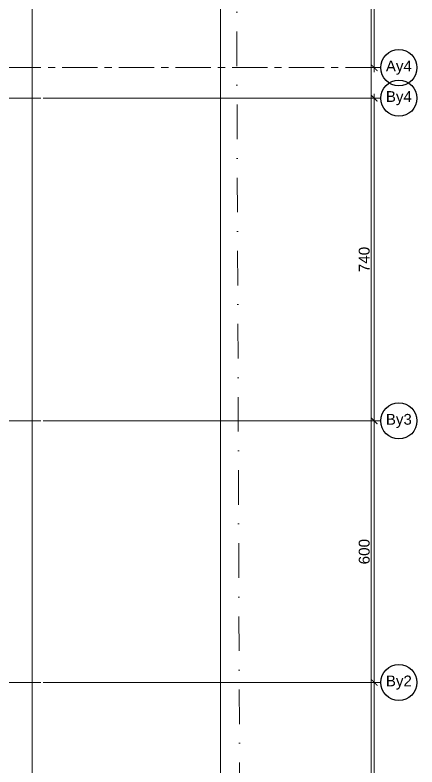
# Model space of a CAD drawing. Header units: centimetres. Extents: x 111832 to 117233, y -55119 to -48329.
# Drawn here: x 116310 to 117233, y -53616 to -51892 of the extents above; entities that cross this region are included whole.
import ezdxf
from ezdxf.enums import TextEntityAlignment as Align

# ---------------------------------------------------------------- set-up
doc = ezdxf.new("R2010")
doc.units = ezdxf.units.CM
doc.header["$LTSCALE"] = 50
doc.header["$MEASUREMENT"] = 0
for name, pattern in [('23486-A01$0${ Chain Double-Dash }', [0]), ('AXES', [2, 1.25, -0.25, 0.25, -0.25]), ('CACHE', [0.375, 0.25, -0.125]), ('Dot & Dashed', [335.138881, 158.75, -88.194444, 0, -88.194437])]:
    doc.linetypes.add(name, pattern=pattern)
doc.layers.get('0').update_dxf_attribs({"color": 8})
doc.layers.add('AXES', color=10, linetype='AXES')
doc.layers.add('BETON CACHE', color=4, linetype='CACHE', lineweight=5)
doc.layers.add('MACONNERIE COUPE', color=7, linetype='Continuous', lineweight=30)
doc.layers.add('FMULT', color=150, linetype='Continuous', plot=False)
doc.layers.add('HORS GEL', color=7, linetype='CACHE', lineweight=15, true_color=0x00661a)
doc.styles.add('FN_TEXT_1.50', font='arial.ttf', dxfattribs={"height": 10})
doc.styles.add('RS_TEXT_1.50', font='arial.ttf', dxfattribs={"height": 12.5})
doc.styles.add('RS_TXT_100', font='arial.ttf', dxfattribs={"height": 25})
doc.dimstyles.new('RS_100CM_LINEAIRE', dxfattribs={"dimscale": 10, "dimtxt": 25, "dimasz": 1.5, "dimexe": 1, "dimexo": 2.5, "dimgap": 1, "dimtad": 1, "dimdec": 1, "dimrnd": 0.5, "dimdsep": 46, "dimtxsty": 'RS_TXT_100', "dimblk1": 'ARCHTICK', "dimblk2": 'ARCHTICK', "dimsah": 1, "dimcen": 2.5, "dimdle": 1, "dimclrt": 4, "dimadec": 0, "dimazin": 2, "dimtfac": 1, "dimtdec": 1, "dimtix": 1, "dimtmove": 2, "dimatfit": 3, "dimfxl": 1, "dimtolj": 1, "dimtzin": 0, "dimarcsym": 0})

# ---------------------------------------------------------------- blocks, each defined once
blk = doc.blocks.new('AXES_FN')
at = {"color": 0, "linetype": 'Continuous'}
blk.add_circle((0, 15), 22.18, dxfattribs=at)
at = {"color": 0, "style": 'FN_TEXT_1.50'}
blk.add_attdef('AXES', text='', height=12.5, dxfattribs=at).set_placement((-48.89, 20.63), align=Align.MIDDLE_CENTER)
blk = doc.blocks.new('_ArchTick')
at = {"color": 0, "linetype": 'ByBlock', "const_width": 0.15}
blk.add_lwpolyline([(-0.5, -0.5), (0.5, 0.5)], dxfattribs=at)
blk = doc.blocks.new('*D292')
at = {"layer": 'AXES', "color": 0, "linetype": 'Continuous', "lineweight": -2, "ltscale": 0.5, "transparency": 16777216}
for p, q in [((75343.4, -43054.7), (75343.4, -42294.7)), ((75283.4, -42304.7), (75353.4, -42304.7)), ((75283.4, -43044.7), (75353.4, -43044.7))]:
    blk.add_line(p, q, dxfattribs=at)
at = {"layer": 'Defpoints', "color": 0, "linetype": 'Continuous', "ltscale": 0.5, "transparency": 16777216}
for p in [(75258.4, -42304.7), (75343.4, -42304.7), (75258.4, -43044.7)]:
    blk.add_point(p, dxfattribs=at)
at = {"layer": 'AXES', "color": 0, "linetype": 'Continuous', "lineweight": -2, "ltscale": 0.5, "transparency": 16777216, "xscale": 15, "yscale": 15, "zscale": 15}
for p, rotation in [((75343.4, -42304.7), 90), ((75343.4, -43044.7), 270)]:
    blk.add_blockref('_ArchTick', p, dxfattribs=dict(at, rotation=rotation))
at = {"layer": 'AXES', "color": 4, "linetype": 'Continuous', "lineweight": 5, "ltscale": 0.5, "transparency": 16777216, "insert": (75320.6, -42674.7), "char_height": 25, "attachment_point": 5, "rotation": 90, "style": 'RS_TXT_100'}
blk.add_mtext('\\A1;740', dxfattribs=at)
blk = doc.blocks.new('*D298')
at = {"layer": 'AXES', "color": 0, "linetype": 'Continuous', "lineweight": -2, "ltscale": 0.5, "transparency": 16777216}
for p, q in [((74583.4, -44454.7), (75353.4, -44454.7)), ((75343.4, -45139.7), (75343.4, -44444.7)), ((74583.4, -45129.7), (75353.4, -45129.7))]:
    blk.add_line(p, q, dxfattribs=at)
at = {"layer": 'Defpoints', "color": 0, "linetype": 'Continuous', "ltscale": 0.5, "transparency": 16777216}
for p in [(74558.4, -44454.7), (75343.4, -44454.7), (74558.4, -45129.7)]:
    blk.add_point(p, dxfattribs=at)
at = {"layer": 'AXES', "color": 0, "linetype": 'Continuous', "lineweight": -2, "ltscale": 0.5, "transparency": 16777216, "xscale": 15, "yscale": 15, "zscale": 15}
for p, rotation in [((75343.4, -44454.7), 90), ((75343.4, -45129.7), 270)]:
    blk.add_blockref('_ArchTick', p, dxfattribs=dict(at, rotation=rotation))
at = {"layer": 'AXES', "color": 4, "linetype": 'Continuous', "lineweight": 5, "ltscale": 0.5, "transparency": 16777216, "insert": (75320.6, -44792.2), "char_height": 25, "attachment_point": 5, "rotation": 90, "style": 'RS_TXT_100'}
blk.add_mtext('\\A1;675', dxfattribs=at)
blk = doc.blocks.new('*D299')
at = {"layer": 'AXES', "color": 0, "linetype": 'Continuous', "lineweight": -2, "ltscale": 0.5, "transparency": 16777216}
for p, q in [((75343.4, -44464.7), (75343.4, -43844.7)), ((74583.4, -43854.7), (75353.4, -43854.7)), ((74583.4, -44454.7), (75353.4, -44454.7))]:
    blk.add_line(p, q, dxfattribs=at)
at = {"layer": 'Defpoints', "color": 0, "linetype": 'Continuous', "ltscale": 0.5, "transparency": 16777216}
for p in [(74558.4, -43854.7), (75343.4, -43854.7), (74558.4, -44454.7)]:
    blk.add_point(p, dxfattribs=at)
at = {"layer": 'AXES', "color": 0, "linetype": 'Continuous', "lineweight": -2, "ltscale": 0.5, "transparency": 16777216, "xscale": 15, "yscale": 15, "zscale": 15}
for p, rotation in [((75343.4, -43854.7), 90), ((75343.4, -44454.7), 270)]:
    blk.add_blockref('_ArchTick', p, dxfattribs=dict(at, rotation=rotation))
at = {"layer": 'AXES', "color": 4, "linetype": 'Continuous', "lineweight": 5, "ltscale": 0.5, "transparency": 16777216, "insert": (75320.6, -44154.7), "char_height": 25, "attachment_point": 5, "rotation": 90, "style": 'RS_TXT_100'}
blk.add_mtext('\\A1;600', dxfattribs=at)
blk = doc.blocks.new('*D300')
at = {"layer": 'AXES', "color": 0, "linetype": 'Continuous', "lineweight": -2, "ltscale": 0.5, "transparency": 16777216}
for p, q in [((75343.4, -43864.7), (75343.4, -43104.7)), ((74583.4, -43114.7), (75353.4, -43114.7)), ((74583.4, -43854.7), (75353.4, -43854.7))]:
    blk.add_line(p, q, dxfattribs=at)
at = {"layer": 'Defpoints', "color": 0, "linetype": 'Continuous', "ltscale": 0.5, "transparency": 16777216}
for p in [(74558.4, -43114.7), (75343.4, -43114.7), (74558.4, -43854.7)]:
    blk.add_point(p, dxfattribs=at)
at = {"layer": 'AXES', "color": 0, "linetype": 'Continuous', "lineweight": -2, "ltscale": 0.5, "transparency": 16777216, "xscale": 15, "yscale": 15, "zscale": 15}
for p, rotation in [((75343.4, -43114.7), 90), ((75343.4, -43854.7), 270)]:
    blk.add_blockref('_ArchTick', p, dxfattribs=dict(at, rotation=rotation))
at = {"layer": 'AXES', "color": 4, "linetype": 'Continuous', "lineweight": 5, "ltscale": 0.5, "transparency": 16777216, "insert": (75320.6, -43484.7), "char_height": 25, "attachment_point": 5, "rotation": 90, "style": 'RS_TXT_100'}
blk.add_mtext('\\A1;740', dxfattribs=at)
blk = doc.blocks.new('A$C7560ca7f')
at = {"layer": 'AXES', "lineweight": 5, "ltscale": 1.3}
for p, q in [((3195, -1150), (-1985, -1150)), ((3195, -1220), (-1985, -1220)), ((3195, -1960), (-1985, -1960)), ((3195, -2560), (-1985, -2560))]:
    blk.add_line(p, q, dxfattribs=at)
at = {"layer": 'HORS GEL', "linetype": '23486-A01$0${ Chain Double-Dash }', "ltscale": 1.2}
for p, q in [((2395, 1580), (2395, -4150)), ((2827.5, 1580), (2827.5, -4150))]:
    blk.add_line(p, q, dxfattribs=at)
at = {"layer": 'AXES', "linetype": 'ByBlock'}
ref = blk.add_blockref('AXES_FN', (3208.46, -1150), dxfattribs=dict(at, xscale=1.875, yscale=1.875, zscale=1.875, rotation=270))
ref.add_attrib('AXES', 'Ay4', dxfattribs={"layer": '0', "color": 0, "height": 24.75, "style": 'RS_TEXT_1.50'}).set_placement((3236.59, -1150), align=Align.MIDDLE)
ref = blk.add_blockref('AXES_FN', (3208.46, -1220), dxfattribs=dict(at, xscale=1.875, yscale=1.875, zscale=1.875, rotation=270))
ref.add_attrib('AXES', 'By4', dxfattribs={"layer": '0', "color": 0, "height": 24.75, "style": 'RS_TEXT_1.50'}).set_placement((3236.59, -1220), align=Align.MIDDLE)
ref = blk.add_blockref('AXES_FN', (3208.46, -1960), dxfattribs=dict(at, xscale=1.875, yscale=1.875, zscale=1.875, rotation=270))
ref.add_attrib('AXES', 'By3', dxfattribs={"layer": '0', "color": 0, "height": 24.75, "style": 'RS_TEXT_1.50'}).set_placement((3236.59, -1960), align=Align.MIDDLE)
ref = blk.add_blockref('AXES_FN', (3208.46, -2560), dxfattribs=dict(at, xscale=1.875, yscale=1.875, zscale=1.875, rotation=270))
ref.add_attrib('AXES', 'By2', dxfattribs={"layer": '0', "color": 0, "height": 24.75, "style": 'RS_TEXT_1.50'}).set_placement((3236.59, -2560), align=Align.MIDDLE)
at = {"layer": 'AXES', "linetype": 'Continuous', "lineweight": 5, "ltscale": 0.5}
for base, p1, p2, picture, middle in [((3179.95, -410), (3095, -1150), (3095, -410), '*D292', (3157.18, -780)), ((3179.95, -1220), (2395, -1960), (2395, -1220), '*D300', (3157.18, -1590)), ((3179.95, -1960), (2395, -2560), (2395, -1960), '*D299', (3157.18, -2260)), ((3179.95, -2560), (2395, -3235), (2395, -2560), '*D298', (3157.18, -2897.5))]:
    dim = blk.add_linear_dim(base=base, p1=p1, p2=p2, angle=270, dimstyle='RS_100CM_LINEAIRE', dxfattribs=at)
    dim.commit()
    dim.dimension.update_dxf_attribs({"geometry": picture, "text_midpoint": middle, "insert": (-72163.45, 41894.73)})

msp = doc.modelspace()

# ---------------------------------------------------------------- linework, layer by layer
at = {"layer": 'BETON CACHE', "color": 232, "linetype": 'Dot & Dashed', "ltscale": 0.01}
msp.add_lwpolyline([(116830, -54847.46), (115516.76, -54807.71), (112169.5, -54401.92), (112570.6, -49521.26), (116219.88, -49407.74), (116809.28, -49414.31)], close=True, dxfattribs=at)
at = {"layer": 'FMULT', "lineweight": 5, "ltscale": 0.5}
msp.add_lwpolyline([(111831.94, -55119.47), (117127.71, -55119.47), (117127.71, -48775.25), (111831.94, -48775.25)], close=True, dxfattribs=at)

# ---------------------------------------------------------------- block references
at = {"layer": 'MACONNERIE COUPE', "lineweight": 5, "ltscale": 0.5}
msp.add_blockref('A$C7560ca7f', (113954.37, -50862.36), dxfattribs=at)

doc.saveas('drawing.dxf')
